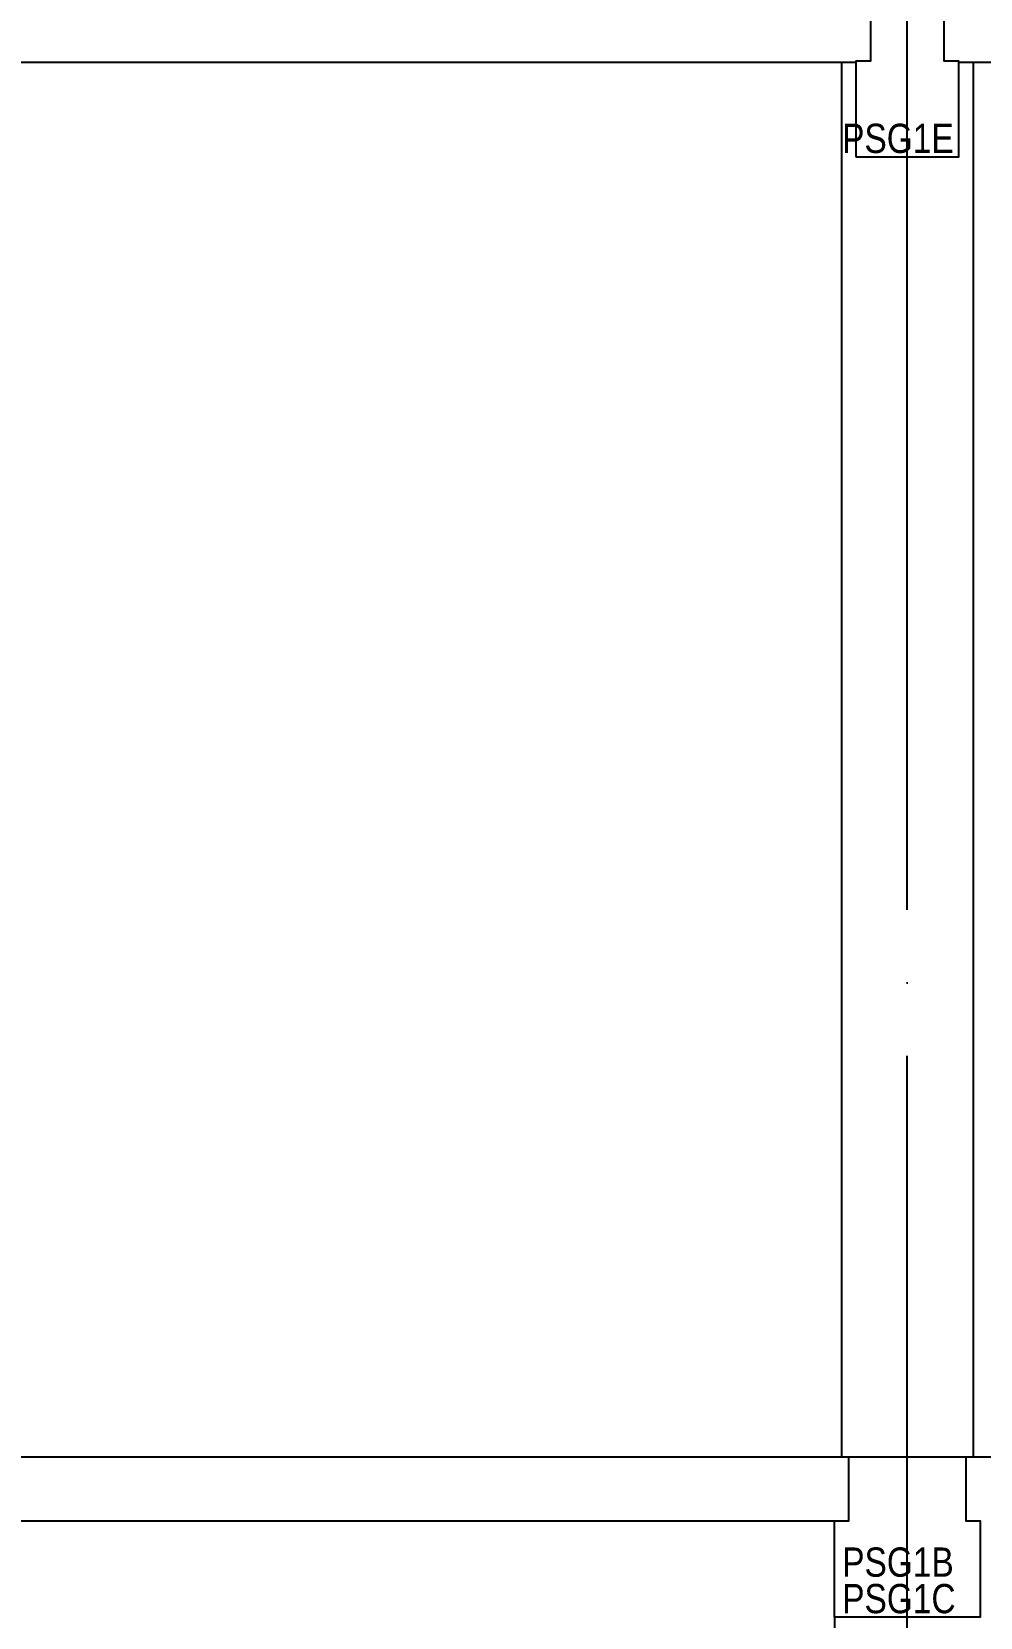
# Model space of a CAD drawing. Header units: millimetres. Extents: x 4754612 to 5801174, y 2368242 to 2777223.
# Drawn here: x 4998716 to 5005216, y 2430143 to 2441002 of the extents above; entities that cross this region are included whole.
import ezdxf
from ezdxf.enums import TextEntityAlignment as Align

# ---------------------------------------------------------------- set-up
doc = ezdxf.new("R2010")
doc.units = ezdxf.units.MM
doc.header["$LTSCALE"] = 1000
doc.linetypes.add('CEN', pattern=[6.2, 6, -0.1, 0, -0.1])
doc.layers.get('DEFPOINTS').update_dxf_attribs({"color": 151})
for name, color, linetype in [('A-ELE-8', 8, 'Continuous'), ('A-중심선', 10, 'CEN'), ('CON', 2, 'Continuous')]:
    doc.layers.add(name, color=color, linetype=linetype)
doc.layers.add('Guide-line', color=151, linetype='Continuous', plot=False)
doc.styles.add('A.NARROW', font='ARIALN.TTF')

# ---------------------------------------------------------------- blocks, each defined once
blk = doc.blocks.new('zw$CF19')
at = {"layer": 'CON'}
blk.add_lwpolyline([(-500, -1100), (-500, -440), (-400, -440), (-400, 0), (400, 0), (400, -440), (500, -440), (500, -1100)], close=True, dxfattribs=at)
at = {"layer": 'DEFPOINTS', "style": 'A.NARROW'}
for s, p in [('PSG1B', (-446, -722, 0)), ('PSG1C', (-446, -972, 0))]:
    blk.add_text(s, height=200, dxfattribs=at).set_placement(p, align=Align.MIDDLE_LEFT)

msp = doc.modelspace()

# ---------------------------------------------------------------- linework, layer by layer
at = {"layer": 'A-ELE-8'}
for p, q in [((5004265.782, 2440793.44), (5004265.782, 2431243.44)), ((5005165.782, 2440793.44), (5005165.782, 2431243.44)), ((5004215.782, 2430143.44), (5004215.782, 2421010.192))]:
    msp.add_line(p, q, dxfattribs=at)
at = {"layer": 'A-중심선', "ltscale": 5}
for p, q in [((5004715.782, 2403989.231), (5004715.782, 2488921.61)), ((4863973.343, 2431243.44), (5174125.782, 2431243.44))]:
    msp.add_line(p, q, dxfattribs=at)
at = {"layer": 'CON'}
for p, q in [((4994215.782, 2440793.44), (5004365.782, 2440793.44)), ((5005065.782, 2440793.44), (5015215.782, 2440793.44)), ((4905315.782, 2431243.44), (5059815.784, 2431243.428)), ((4994215.782, 2430803.44), (5004215.782, 2430803.44))]:
    msp.add_line(p, q, dxfattribs=at)
msp.add_lwpolyline([(5004365.782, 2440143.44), (5004365.782, 2440803.44), (5004465.782, 2440803.44), (5004465.782, 2441243.44), (5004965.782, 2441243.44), (5004965.782, 2440803.44), (5005065.782, 2440803.44), (5005065.782, 2440143.44)], close=True, dxfattribs=at)

# ---------------------------------------------------------------- block references
msp.add_blockref('zw$CF19', (5004715.782, 2431243.44), dxfattribs=at)

# ---------------------------------------------------------------- texts
at = {"layer": 'Guide-line', "style": 'A.NARROW'}
msp.add_text('PSG1E', height=200, dxfattribs=at).set_placement((5004269.309, 2440271.815, 0), align=Align.MIDDLE_LEFT)

doc.saveas('drawing.dxf')
